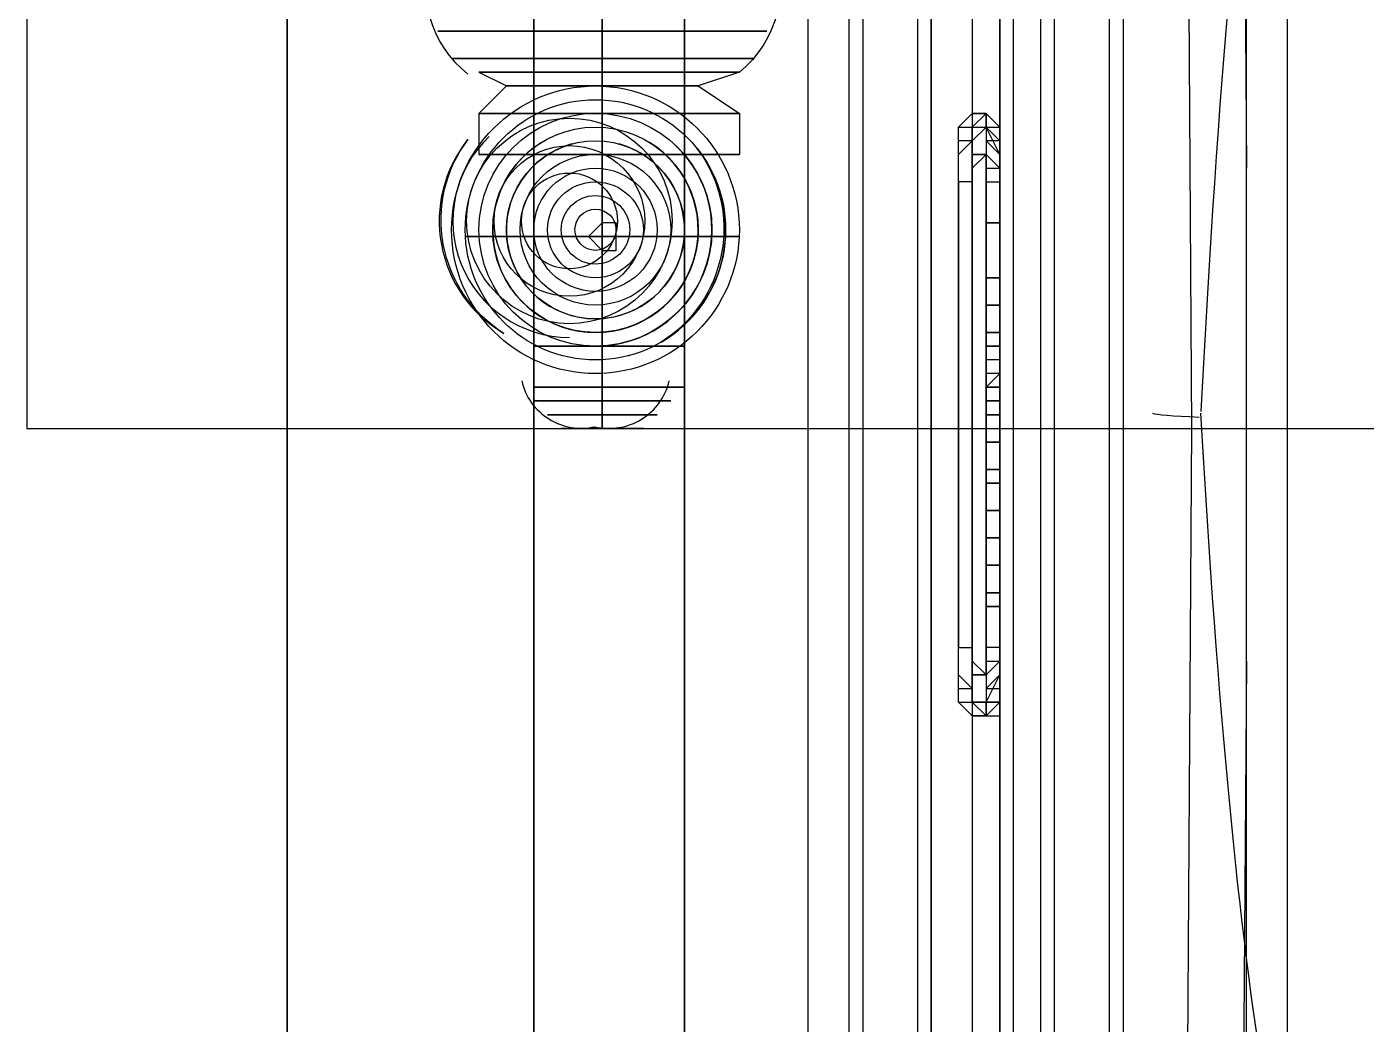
# Model space of a CAD drawing. Header units: millimetres. Extents: x -5841 to 140562, y 1006 to 102310.
# Drawn here: x 97112.9 to 97216.3, y 16303.5 to 16380.6 of the extents above; entities that cross this region are included whole.
import ezdxf

# ---------------------------------------------------------------- set-up
doc = ezdxf.new("R2010")
doc.units = ezdxf.units.MM
doc.header["$LTSCALE"] = 10
for name, color, linetype, true_color in [('PDF18_1-Base-01', 7, 'Continuous', 0xddc16e), ('PDF18_1-Cab_Back-01', 7, 'Continuous', 0xddc16e), ('PDF18_1-Cab_IComp-01', 7, 'Continuous', 0xddc16e)]:
    doc.layers.add(name, color=color, linetype=linetype, true_color=true_color)
doc.layers.add('PDF18_1-EeAa_3D-01', color=7, linetype='Continuous')
doc.layers.add('PDF18_1-Electrical_App-01', color=7, linetype='Continuous')

msp = doc.modelspace()

# ---------------------------------------------------------------- linework, layer by layer
at = {"layer": 'PDF18_1-Base-01', "lineweight": 25}
msp.add_lwpolyline([(97636.71746, 16016.18365), (97636.71746, 16877.64517), (97152.01306, 16877.64517), (97152.01306, 16016.18365)], close=True, dxfattribs=at)
at = {"layer": 'PDF18_1-Cab_Back-01', "lineweight": 25}
for points in [[(97152.01306, 16877.64517), (97152.01306, 16016.18365), (97132.96355, 16016.18365), (97132.96355, 16877.64517), (97132.96355, 16016.18365), (97152.01306, 16016.18365), (97132.96355, 16016.18365), (97152.01306, 16016.18365), (97152.01306, 16877.64517)], [(97152.01306, 16877.64517), (97152.01306, 16016.18365), (97132.96355, 16016.18365), (97132.96355, 16877.64517), (97132.96355, 16016.18365), (97152.01306, 16016.18365), (97152.01306, 16877.64517)], [(97132.96355, 16877.64517), (97132.96355, 16016.18365), (97152.01306, 16016.18365), (97132.96355, 16016.18365), (97132.96355, 16877.64517), (97132.96355, 16016.18365)]]:
    msp.add_lwpolyline(points, dxfattribs=at)
at = {"layer": 'PDF18_1-Cab_IComp-01', "lineweight": 25}
for points in [[(97152.01306, 16877.64517), (97636.71746, 16877.64517), (97636.71746, 16016.18365), (97152.01306, 16016.18365)], [(97152.01306, 16016.18365), (97636.71746, 16016.18365), (97636.71746, 16877.64517), (97152.01306, 16877.64517), (97152.01306, 16016.18365), (97636.71746, 16016.18365)], [(97152.01306, 16877.64517), (97152.01306, 16016.18365), (97152.01306, 16877.64517), (97636.71746, 16877.64517), (97636.71746, 16016.18365), (97152.01306, 16016.18365)], [(97152.01306, 16016.18365), (97636.71746, 16016.18365), (97636.71746, 16877.64517), (97152.01306, 16877.64517), (97152.01306, 16016.18365), (97636.71746, 16016.18365)]]:
    msp.add_lwpolyline(points, close=True, dxfattribs=at)
msp.add_lwpolyline([(97152.01306, 16877.64517), (97152.01306, 16016.18365), (97152.01306, 16877.64517)], dxfattribs=at)
at = {"layer": 'PDF18_1-EeAa_3D-01', "lineweight": 25}
for points in [[(97163.65444, 16729.48225), (97163.65444, 16164.34656)], [(97593.32689, 16537.92877), (97173.17919, 16537.92877), (97173.17919, 16164.34656), (97593.32689, 16164.34656)], [(97185.87887, 16178.10455), (97187.99549, 16178.10455), (97187.99549, 16525.22909), (97185.87887, 16525.22909)], [(97201.75347, 16516.76264), (97202.81178, 16349.55021), (97201.75347, 16185.51269), (97192.22871, 16179.16285), (97192.22871, 16524.17078)], [(97182.70395, 16179.16285), (97182.70395, 16523.11248), (97181.64565, 16523.11248), (97181.64565, 16179.16285)], [(97196.46194, 16183.39608), (97196.46194, 16518.87925), (97189.05379, 16518.87925), (97187.99549, 16518.87925), (97182.70395, 16523.11248), (97182.70395, 16179.16285), (97187.99549, 16183.39608), (97189.05379, 16183.39608)], [(97189.05379, 16183.39608), (97189.05379, 16518.87925), (97187.99549, 16518.87925), (97187.99549, 16183.39608)], [(97207.045, 16191.86253), (97207.045, 16510.4128), (97197.52024, 16517.82094), (97197.52024, 16184.45439)], [(97157.3046, 16377.06618), (97157.3046, 16381.2994), (97157.3046, 16386.59093), (97157.3046, 16381.2994)], [(97144.60492, 16380.2411), (97146.72153, 16380.2411), (97150.95476, 16380.2411), (97157.3046, 16380.2411), (97163.65444, 16380.2411), (97168.94597, 16380.2411), (97170.00427, 16380.2411), (97168.94597, 16380.2411), (97163.65444, 16380.2411), (97157.3046, 16380.2411), (97150.95476, 16380.2411), (97146.72153, 16380.2411)], [(97145.66322, 16378.12448), (97147.77984, 16378.12448), (97152.01306, 16378.12448), (97157.3046, 16378.12448), (97163.65444, 16378.12448), (97167.88766, 16378.12448), (97168.94597, 16378.12448), (97167.88766, 16378.12448), (97163.65444, 16378.12448), (97157.3046, 16378.12448), (97152.01306, 16378.12448), (97147.77984, 16378.12448)], [(97167.88766, 16377.06618), (97166.82935, 16377.06618), (97162.59613, 16377.06618), (97157.3046, 16377.06618), (97152.01306, 16377.06618), (97148.83814, 16377.06618), (97147.77984, 16377.06618), (97148.83814, 16377.06618), (97152.01306, 16377.06618), (97157.3046, 16377.06618), (97162.59613, 16377.06618), (97166.82935, 16377.06618)], [(97157.3046, 16376.00787), (97157.3046, 16377.06618)], [(97164.71274, 16376.00787), (97162.59613, 16376.00787), (97157.3046, 16376.00787), (97152.01306, 16376.00787), (97149.89645, 16376.00787), (97152.01306, 16376.00787), (97157.3046, 16376.00787), (97162.59613, 16376.00787)], [(97157.3046, 16373.89126), (97157.3046, 16376.00787)], [(97157.3046, 16374.94956), (97157.3046, 16371.77464), (97157.3046, 16373.89126), (97157.3046, 16372.83295), (97157.3046, 16370.71634), (97157.3046, 16364.3665), (97162.59613, 16364.3665), (97166.82935, 16364.3665), (97167.88766, 16364.3665), (97166.82935, 16364.3665), (97163.65444, 16364.3665), (97166.82935, 16364.3665), (97165.77105, 16364.3665), (97164.71274, 16364.3665), (97161.53782, 16364.3665), (97157.3046, 16364.3665), (97157.3046, 16368.59972), (97157.3046, 16371.77464), (97157.3046, 16372.83295)], [(97167.88766, 16373.89126), (97165.77105, 16373.89126), (97162.59613, 16373.89126), (97157.3046, 16373.89126), (97153.07137, 16373.89126), (97148.83814, 16373.89126), (97147.77984, 16373.89126), (97148.83814, 16373.89126), (97153.07137, 16373.89126), (97157.3046, 16373.89126), (97162.59613, 16373.89126), (97165.77105, 16373.89126)], [(97157.3046, 16370.71634), (97157.3046, 16373.89126)], [(97185.87887, 16368.59972), (97184.82057, 16368.59972), (97184.82057, 16370.71634), (97184.82057, 16372.83295), (97185.87887, 16373.89126), (97186.93718, 16373.89126), (97185.87887, 16373.89126), (97185.87887, 16372.83295), (97185.87887, 16370.71634), (97185.87887, 16368.59972), (97185.87887, 16370.71634), (97185.87887, 16371.77464), (97186.93718, 16372.83295), (97187.99549, 16371.77464), (97187.99549, 16370.71634), (97187.99549, 16368.59972), (97187.99549, 16332.6173), (97187.99549, 16330.50069), (97187.99549, 16328.38407), (97186.93718, 16328.38407), (97185.87887, 16328.38407), (97185.87887, 16330.50069), (97185.87887, 16332.6173)], [(97187.99549, 16368.59972), (97187.99549, 16370.71634), (97187.99549, 16372.83295), (97186.93718, 16373.89126), (97185.87887, 16372.83295), (97185.87887, 16370.71634), (97185.87887, 16368.59972), (97185.87887, 16332.6173), (97185.87887, 16330.50069), (97185.87887, 16328.38407), (97186.93718, 16327.32577), (97187.99549, 16328.38407), (97187.99549, 16330.50069), (97187.99549, 16332.6173)], [(97185.87887, 16332.6173), (97185.87887, 16330.50069), (97185.87887, 16328.38407), (97185.87887, 16327.32577), (97184.82057, 16328.38407), (97184.82057, 16330.50069), (97184.82057, 16332.6173), (97185.87887, 16332.6173), (97185.87887, 16368.59972), (97185.87887, 16370.71634), (97185.87887, 16371.77464), (97185.87887, 16372.83295), (97186.93718, 16372.83295), (97186.93718, 16371.77464), (97186.93718, 16370.71634), (97186.93718, 16368.59972), (97186.93718, 16332.6173), (97186.93718, 16330.50069), (97186.93718, 16329.44238), (97186.93718, 16328.38407), (97185.87887, 16328.38407), (97185.87887, 16329.44238), (97184.82057, 16330.50069), (97184.82057, 16332.6173), (97184.82057, 16368.59972), (97184.82057, 16370.71634), (97185.87887, 16371.77464), (97185.87887, 16372.83295), (97186.93718, 16372.83295), (97186.93718, 16371.77464), (97186.93718, 16370.71634), (97186.93718, 16368.59972), (97186.93718, 16332.6173), (97186.93718, 16330.50069), (97186.93718, 16329.44238), (97186.93718, 16328.38407), (97185.87887, 16328.38407), (97185.87887, 16329.44238), (97185.87887, 16330.50069)], [(97167.88766, 16370.71634), (97165.77105, 16370.71634), (97162.59613, 16370.71634), (97157.3046, 16370.71634), (97153.07137, 16370.71634), (97148.83814, 16370.71634), (97147.77984, 16370.71634), (97148.83814, 16370.71634), (97153.07137, 16370.71634), (97157.3046, 16370.71634), (97162.59613, 16370.71634), (97165.77105, 16370.71634)], [(97157.3046, 16370.71634), (97163.65444, 16370.71634), (97164.71274, 16370.71634), (97165.77105, 16370.71634), (97164.71274, 16370.71634), (97163.65444, 16370.71634), (97162.59613, 16370.71634), (97161.53782, 16370.71634), (97160.47952, 16370.71634), (97159.42121, 16370.71634), (97158.3629, 16370.71634), (97157.3046, 16370.71634), (97156.24629, 16370.71634), (97155.18798, 16370.71634), (97154.12968, 16370.71634), (97153.07137, 16370.71634), (97152.01306, 16370.71634), (97150.95476, 16370.71634), (97149.89645, 16370.71634), (97148.83814, 16370.71634), (97149.89645, 16370.71634), (97150.95476, 16370.71634)], [(97185.87887, 16370.71634), (97185.87887, 16369.65803), (97185.87887, 16368.59972), (97185.87887, 16369.65803), (97185.87887, 16370.71634), (97186.93718, 16370.71634)], [(97187.99549, 16368.59972), (97187.99549, 16369.65803), (97186.93718, 16370.71634), (97185.87887, 16369.65803), (97185.87887, 16368.59972), (97185.87887, 16332.6173), (97185.87887, 16331.55899), (97186.93718, 16330.50069), (97187.99549, 16331.55899), (97187.99549, 16332.6173)], [(97186.93718, 16368.59972), (97186.93718, 16369.65803), (97186.93718, 16370.71634), (97186.93718, 16369.65803)], [(97185.87887, 16332.6173), (97185.87887, 16368.59972), (97184.82057, 16368.59972), (97184.82057, 16332.6173)], [(97157.3046, 16365.4248), (97156.24629, 16364.3665), (97157.3046, 16363.30819), (97158.3629, 16363.30819), (97158.3629, 16364.3665), (97158.3629, 16365.4248)], [(97186.93718, 16361.19158), (97186.93718, 16365.4248), (97187.99549, 16365.4248), (97187.99549, 16361.19158)], [(97186.93718, 16363.30819), (97186.93718, 16364.3665), (97186.93718, 16363.30819), (97186.93718, 16364.3665), (97186.93718, 16365.4248), (97186.93718, 16361.19158), (97186.93718, 16365.4248), (97186.93718, 16364.3665), (97186.93718, 16363.30819), (97186.93718, 16364.3665)], [(97146.72153, 16364.3665), (97147.77984, 16364.3665), (97149.89645, 16364.3665)], [(97148.83814, 16364.3665), (97150.95476, 16364.3665), (97148.83814, 16364.3665), (97147.77984, 16364.3665), (97149.89645, 16364.3665), (97153.07137, 16364.3665), (97157.3046, 16364.3665), (97157.3046, 16360.13327), (97157.3046, 16356.95835), (97157.3046, 16355.90004), (97157.3046, 16359.07496), (97157.3046, 16364.3665), (97152.01306, 16364.3665), (97147.77984, 16364.3665), (97146.72153, 16364.3665)], [(97167.88766, 16364.3665), (97165.77105, 16364.3665)], [(97187.99549, 16359.07496), (97186.93718, 16359.07496), (97186.93718, 16358.01666), (97186.93718, 16359.07496), (97187.99549, 16359.07496), (97186.93718, 16359.07496), (97186.93718, 16361.19158), (97187.99549, 16361.19158)], [(97186.93718, 16361.19158), (97186.93718, 16359.07496), (97186.93718, 16360.13327), (97186.93718, 16361.19158), (97186.93718, 16359.07496), (97186.93718, 16358.01666), (97186.93718, 16359.07496), (97186.93718, 16356.95835), (97186.93718, 16359.07496), (97186.93718, 16358.01666), (97186.93718, 16359.07496), (97186.93718, 16361.19158), (97186.93718, 16360.13327), (97186.93718, 16359.07496)], [(97157.3046, 16353.78343), (97157.3046, 16356.95835), (97157.3046, 16354.84174), (97157.3046, 16355.90004), (97157.3046, 16358.01666), (97157.3046, 16355.90004), (97157.3046, 16354.84174)], [(97157.3046, 16355.90004), (97156.24629, 16355.90004), (97155.18798, 16355.90004), (97154.12968, 16355.90004), (97153.07137, 16355.90004), (97152.01306, 16355.90004), (97153.07137, 16355.90004), (97154.12968, 16355.90004), (97155.18798, 16355.90004), (97156.24629, 16355.90004), (97157.3046, 16355.90004), (97158.3629, 16355.90004), (97159.42121, 16355.90004), (97160.47952, 16355.90004), (97161.53782, 16355.90004), (97162.59613, 16355.90004), (97163.65444, 16355.90004), (97162.59613, 16355.90004), (97161.53782, 16355.90004), (97160.47952, 16355.90004), (97159.42121, 16355.90004), (97158.3629, 16355.90004)], [(97163.65444, 16355.90004), (97161.53782, 16355.90004), (97157.3046, 16355.90004), (97153.07137, 16355.90004), (97152.01306, 16355.90004), (97153.07137, 16355.90004), (97157.3046, 16355.90004), (97161.53782, 16355.90004)], [(97157.3046, 16349.55021), (97157.3046, 16352.72513), (97157.3046, 16355.90004), (97157.3046, 16352.72513)], [(97186.93718, 16354.84174), (97186.93718, 16353.78343), (97186.93718, 16352.72513), (97186.93718, 16351.66682), (97186.93718, 16352.72513), (97186.93718, 16353.78343)], [(97163.65444, 16352.72513), (97161.53782, 16352.72513), (97157.3046, 16352.72513), (97153.07137, 16352.72513), (97152.01306, 16352.72513), (97153.07137, 16352.72513), (97157.3046, 16352.72513), (97161.53782, 16352.72513)], [(97152.01306, 16351.66682), (97154.12968, 16351.66682), (97157.3046, 16351.66682), (97161.53782, 16351.66682), (97162.59613, 16351.66682), (97161.53782, 16351.66682), (97157.3046, 16351.66682), (97154.12968, 16351.66682)], [(97153.07137, 16350.60851), (97154.12968, 16350.60851), (97157.3046, 16350.60851), (97160.47952, 16350.60851), (97161.53782, 16350.60851), (97160.47952, 16350.60851), (97157.3046, 16350.60851), (97154.12968, 16350.60851)], [(97186.93718, 16348.4919), (97186.93718, 16349.55021), (97186.93718, 16348.4919), (97187.99549, 16348.4919), (97186.93718, 16348.4919), (97186.93718, 16350.60851), (97187.99549, 16350.60851), (97187.99549, 16348.4919), (97186.93718, 16348.4919), (97186.93718, 16347.43359)], [(97154.12968, 16349.55021), (97155.18798, 16349.55021), (97157.3046, 16349.55021), (97159.42121, 16349.55021), (97160.47952, 16349.55021), (97159.42121, 16349.55021), (97157.3046, 16349.55021), (97155.18798, 16349.55021)], [(97156.24629, 16349.55021), (97157.3046, 16349.55021), (97158.3629, 16349.55021), (97159.42121, 16349.55021), (97158.3629, 16349.55021), (97157.3046, 16349.55021)], [(97186.93718, 16347.43359), (97186.93718, 16348.4919), (97186.93718, 16347.43359), (97186.93718, 16348.4919)], [(97187.99549, 16343.20037), (97186.93718, 16343.20037), (97186.93718, 16342.14206), (97186.93718, 16343.20037), (97186.93718, 16345.31698), (97187.99549, 16345.31698)], [(97186.93718, 16344.25867), (97186.93718, 16345.31698), (97186.93718, 16344.25867), (97186.93718, 16343.20037), (97186.93718, 16341.08375), (97186.93718, 16343.20037), (97186.93718, 16344.25867), (97186.93718, 16345.31698)], [(97186.93718, 16337.90883), (97186.93718, 16338.96714), (97186.93718, 16337.90883), (97186.93718, 16338.96714), (97186.93718, 16340.02545), (97186.93718, 16338.96714), (97186.93718, 16337.90883), (97186.93718, 16338.96714)], [(97185.87887, 16332.6173), (97185.87887, 16331.55899), (97185.87887, 16330.50069), (97185.87887, 16331.55899)], [(97187.99549, 16332.6173), (97186.93718, 16332.6173), (97186.93718, 16330.50069), (97186.93718, 16328.38407), (97186.93718, 16327.32577), (97186.93718, 16328.38407), (97187.99549, 16330.50069)], [(97186.93718, 16330.50069), (97186.93718, 16331.55899), (97186.93718, 16332.6173), (97186.93718, 16331.55899)]]:
    msp.add_lwpolyline(points, close=True, dxfattribs=at)
for points in [[(97580.62721, 16534.75385), (97185.87887, 16534.75385), (97184.82057, 16534.75385), (97183.76226, 16534.75385), (97182.70395, 16534.75385), (97181.64565, 16535.81216), (97179.52903, 16535.81216), (97177.41242, 16536.87046), (97175.29581, 16537.92877), (97173.17919, 16537.92877), (97174.2375, 16535.81216), (97175.29581, 16534.75385), (97175.29581, 16532.63724), (97176.35411, 16531.57893), (97177.41242, 16530.52062), (97177.41242, 16529.46232), (97177.41242, 16528.40401), (97177.41242, 16174.92963), (97177.41242, 16173.87132)], [(97176.35411, 16531.57893), (97176.35411, 16171.75471)], [(97177.41242, 16528.40401), (97181.64565, 16525.22909), (97181.64565, 16178.10455), (97177.41242, 16174.92963)], [(97182.70395, 16525.22909), (97182.70395, 16178.10455)], [(97197.52024, 16179.16285), (97191.1704, 16178.10455), (97191.1704, 16524.17078), (97197.52024, 16524.17078)], [(97187.99549, 16518.87925), (97187.99549, 16183.39608)], [(97197.52024, 16518.87925), (97197.52024, 16184.45439)], [(97205.9867, 16514.64603), (97207.045, 16369.65803)], [(97210.21992, 16191.86253), (97210.21992, 16510.4128)], [(97157.3046, 16380.2411), (97157.3046, 16380.2411)], [(97157.3046, 16380.2411), (97157.3046, 16380.2411)], [(97147.77984, 16377.06618), (97149.89645, 16376.00787), (97147.77984, 16373.89126), (97147.77984, 16370.71634)], [(97157.3046, 16377.06618), (97157.3046, 16377.06618)], [(97157.3046, 16376.00787), (97157.3046, 16376.00787)], [(97157.3046, 16373.89126), (97157.3046, 16373.89126)], [(97185.87887, 16373.89126), (97185.87887, 16373.89126)], [(97186.93718, 16372.83295), (97186.93718, 16371.77464), (97187.99549, 16370.71634), (97187.99549, 16368.59972), (97187.99549, 16332.6173), (97187.99549, 16368.59972), (97187.99549, 16370.71634), (97187.99549, 16372.83295), (97186.93718, 16373.89126), (97185.87887, 16373.89126), (97185.87887, 16372.83295), (97185.87887, 16370.71634), (97185.87887, 16368.59972), (97185.87887, 16332.6173), (97185.87887, 16330.50069), (97185.87887, 16329.44238), (97185.87887, 16328.38407)], [(97186.93718, 16368.59972), (97186.93718, 16332.6173), (97186.93718, 16368.59972), (97187.99549, 16368.59972), (97187.99549, 16370.71634), (97186.93718, 16372.83295), (97186.93718, 16373.89126), (97186.93718, 16372.83295), (97186.93718, 16370.71634), (97186.93718, 16368.59972), (97186.93718, 16369.65803), (97186.93718, 16370.71634), (97185.87887, 16370.71634), (97185.87887, 16369.65803), (97185.87887, 16368.59972), (97185.87887, 16332.6173), (97185.87887, 16368.59972), (97185.87887, 16370.71634), (97185.87887, 16371.77464), (97185.87887, 16372.83295), (97186.93718, 16372.83295), (97187.99549, 16372.83295), (97187.99549, 16371.77464), (97186.93718, 16371.77464)], [(97185.87887, 16373.89126), (97185.87887, 16373.89126)], [(97185.87887, 16373.89126), (97185.87887, 16373.89126)], [(97186.93718, 16373.89126), (97186.93718, 16373.89126)], [(97186.93718, 16373.89126), (97186.93718, 16373.89126)], [(97186.93718, 16373.89126), (97186.93718, 16373.89126)], [(97186.93718, 16373.89126), (97186.93718, 16373.89126)], [(97186.93718, 16373.89126), (97186.93718, 16373.89126)], [(97184.82057, 16372.83295), (97185.87887, 16372.83295), (97185.87887, 16371.77464), (97184.82057, 16371.77464)], [(97185.87887, 16372.83295), (97185.87887, 16372.83295)], [(97185.87887, 16372.83295), (97185.87887, 16372.83295)], [(97185.87887, 16372.83295), (97185.87887, 16372.83295)], [(97186.93718, 16372.83295), (97186.93718, 16372.83295)], [(97186.93718, 16372.83295), (97186.93718, 16372.83295)], [(97186.93718, 16372.83295), (97186.93718, 16372.83295)], [(97186.93718, 16372.83295), (97186.93718, 16372.83295)], [(97186.93718, 16372.83295), (97186.93718, 16372.83295)], [(97185.87887, 16371.77464), (97185.87887, 16371.77464)], [(97186.93718, 16371.77464), (97186.93718, 16371.77464)], [(97150.95476, 16370.71634), (97150.95476, 16370.71634)], [(97157.3046, 16370.71634), (97157.3046, 16370.71634)], [(97157.3046, 16370.71634), (97157.3046, 16370.71634)], [(97163.65444, 16370.71634), (97163.65444, 16370.71634)], [(97185.87887, 16370.71634), (97185.87887, 16370.71634)], [(97185.87887, 16370.71634), (97185.87887, 16370.71634)], [(97185.87887, 16370.71634), (97185.87887, 16370.71634)], [(97186.93718, 16370.71634), (97186.93718, 16370.71634)], [(97186.93718, 16370.71634), (97186.93718, 16370.71634)], [(97186.93718, 16370.71634), (97186.93718, 16370.71634)], [(97186.93718, 16370.71634), (97186.93718, 16370.71634)], [(97186.93718, 16370.71634), (97186.93718, 16370.71634)], [(97185.87887, 16369.65803), (97185.87887, 16369.65803)], [(97186.93718, 16369.65803), (97187.99549, 16369.65803)], [(97186.93718, 16369.65803), (97186.93718, 16369.65803)], [(97184.82057, 16368.59972), (97184.82057, 16368.59972)], [(97184.82057, 16368.59972), (97184.82057, 16368.59972)], [(97185.87887, 16368.59972), (97185.87887, 16368.59972)], [(97185.87887, 16368.59972), (97185.87887, 16368.59972)], [(97185.87887, 16368.59972), (97185.87887, 16368.59972)], [(97185.87887, 16332.6173), (97185.87887, 16368.59972), (97185.87887, 16332.6173)], [(97186.93718, 16332.6173), (97186.93718, 16331.55899), (97186.93718, 16330.50069), (97185.87887, 16330.50069), (97185.87887, 16331.55899), (97185.87887, 16332.6173), (97185.87887, 16329.44238), (97185.87887, 16327.32577), (97186.93718, 16327.32577), (97187.99549, 16327.32577), (97187.99549, 16329.44238), (97187.99549, 16332.6173), (97187.99549, 16368.59972)], [(97185.87887, 16368.59972), (97185.87887, 16368.59972)], [(97185.87887, 16368.59972), (97185.87887, 16368.59972)], [(97185.87887, 16368.59972), (97185.87887, 16368.59972)], [(97185.87887, 16368.59972), (97185.87887, 16368.59972)], [(97185.87887, 16368.59972), (97185.87887, 16368.59972)], [(97186.93718, 16368.59972), (97186.93718, 16368.59972)], [(97186.93718, 16368.59972), (97186.93718, 16368.59972)], [(97186.93718, 16332.6173), (97186.93718, 16368.59972), (97186.93718, 16332.6173)], [(97186.93718, 16368.59972), (97186.93718, 16368.59972)], [(97186.93718, 16368.59972), (97186.93718, 16368.59972)], [(97186.93718, 16368.59972), (97186.93718, 16368.59972)], [(97186.93718, 16368.59972), (97186.93718, 16368.59972)], [(97186.93718, 16368.59972), (97186.93718, 16368.59972)], [(97187.99549, 16368.59972), (97187.99549, 16368.59972)], [(97187.99549, 16368.59972), (97187.99549, 16368.59972)], [(97187.99549, 16368.59972), (97187.99549, 16368.59972)], [(97187.99549, 16368.59972), (97187.99549, 16368.59972)], [(97186.93718, 16355.90004), (97186.93718, 16365.4248), (97186.93718, 16355.90004)], [(97187.99549, 16365.4248), (97186.93718, 16365.4248), (97186.93718, 16364.3665), (97186.93718, 16365.4248)], [(97187.99549, 16365.4248), (97186.93718, 16365.4248), (97187.99549, 16365.4248)], [(97186.93718, 16365.4248), (97186.93718, 16365.4248)], [(97186.93718, 16365.4248), (97186.93718, 16365.4248)], [(97186.93718, 16365.4248), (97186.93718, 16365.4248)], [(97186.93718, 16365.4248), (97186.93718, 16365.4248)], [(97187.99549, 16355.90004), (97187.99549, 16365.4248), (97187.99549, 16355.90004)], [(97187.99549, 16365.4248), (97187.99549, 16365.4248)], [(97187.99549, 16365.4248), (97187.99549, 16365.4248)], [(97157.3046, 16364.3665), (97157.3046, 16364.3665)], [(97157.3046, 16364.3665), (97157.3046, 16364.3665)], [(97157.3046, 16364.3665), (97157.3046, 16364.3665)], [(97157.3046, 16364.3665), (97157.3046, 16364.3665)], [(97186.93718, 16364.3665), (97186.93718, 16363.30819), (97186.93718, 16364.3665)], [(97186.93718, 16364.3665), (97186.93718, 16364.3665)], [(97186.93718, 16364.3665), (97186.93718, 16364.3665)], [(97186.93718, 16364.3665), (97186.93718, 16364.3665)], [(97186.93718, 16364.3665), (97186.93718, 16364.3665)], [(97186.93718, 16364.3665), (97186.93718, 16364.3665)], [(97186.93718, 16363.30819), (97186.93718, 16363.30819)], [(97186.93718, 16363.30819), (97186.93718, 16363.30819)], [(97186.93718, 16363.30819), (97186.93718, 16363.30819)], [(97186.93718, 16363.30819), (97186.93718, 16363.30819)], [(97186.93718, 16361.19158), (97186.93718, 16362.24988), (97186.93718, 16361.19158)], [(97186.93718, 16362.24988), (97186.93718, 16361.19158), (97186.93718, 16362.24988)], [(97186.93718, 16362.24988), (97186.93718, 16362.24988)], [(97186.93718, 16362.24988), (97186.93718, 16362.24988)], [(97187.99549, 16361.19158), (97186.93718, 16361.19158), (97187.99549, 16361.19158)], [(97186.93718, 16361.19158), (97186.93718, 16361.19158)], [(97186.93718, 16361.19158), (97186.93718, 16361.19158)], [(97186.93718, 16361.19158), (97186.93718, 16361.19158)], [(97186.93718, 16361.19158), (97186.93718, 16361.19158)], [(97186.93718, 16361.19158), (97186.93718, 16361.19158)], [(97186.93718, 16361.19158), (97186.93718, 16361.19158)], [(97186.93718, 16361.19158), (97186.93718, 16361.19158)], [(97186.93718, 16361.19158), (97186.93718, 16361.19158)], [(97186.93718, 16361.19158), (97186.93718, 16361.19158)], [(97186.93718, 16361.19158), (97186.93718, 16361.19158)], [(97186.93718, 16361.19158), (97186.93718, 16361.19158)], [(97187.99549, 16361.19158), (97187.99549, 16361.19158)], [(97187.99549, 16361.19158), (97187.99549, 16361.19158)], [(97157.3046, 16360.13327), (97157.3046, 16360.13327)], [(97186.93718, 16360.13327), (97186.93718, 16360.13327)], [(97186.93718, 16360.13327), (97186.93718, 16360.13327)], [(97186.93718, 16356.95835), (97187.99549, 16356.95835), (97186.93718, 16356.95835), (97186.93718, 16359.07496), (97187.99549, 16359.07496), (97187.99549, 16356.95835)], [(97186.93718, 16358.01666), (97186.93718, 16359.07496), (97186.93718, 16358.01666)], [(97186.93718, 16359.07496), (97186.93718, 16359.07496)], [(97186.93718, 16359.07496), (97186.93718, 16359.07496)], [(97186.93718, 16359.07496), (97186.93718, 16359.07496)], [(97186.93718, 16359.07496), (97186.93718, 16359.07496)], [(97186.93718, 16359.07496), (97186.93718, 16359.07496)], [(97186.93718, 16359.07496), (97186.93718, 16359.07496)], [(97186.93718, 16359.07496), (97186.93718, 16359.07496)], [(97186.93718, 16359.07496), (97186.93718, 16359.07496)], [(97186.93718, 16359.07496), (97186.93718, 16359.07496)], [(97187.99549, 16359.07496), (97187.99549, 16359.07496)], [(97187.99549, 16359.07496), (97187.99549, 16359.07496)], [(97157.3046, 16358.01666), (97157.3046, 16358.01666)], [(97186.93718, 16358.01666), (97186.93718, 16358.01666)], [(97186.93718, 16358.01666), (97186.93718, 16358.01666)], [(97186.93718, 16358.01666), (97186.93718, 16358.01666)], [(97157.3046, 16356.95835), (97157.3046, 16356.95835)], [(97157.3046, 16356.95835), (97157.3046, 16356.95835)], [(97186.93718, 16356.95835), (97186.93718, 16356.95835)], [(97186.93718, 16356.95835), (97186.93718, 16356.95835)], [(97186.93718, 16356.95835), (97186.93718, 16356.95835)], [(97186.93718, 16356.95835), (97186.93718, 16356.95835)], [(97187.99549, 16356.95835), (97187.99549, 16356.95835)], [(97152.01306, 16355.90004), (97152.01306, 16352.72513)], [(97157.3046, 16355.90004), (97157.3046, 16355.90004)], [(97157.3046, 16355.90004), (97157.3046, 16355.90004)], [(97163.65444, 16355.90004), (97163.65444, 16352.72513)], [(97186.93718, 16355.90004), (97187.99549, 16355.90004), (97186.93718, 16355.90004)], [(97187.99549, 16355.90004), (97186.93718, 16355.90004), (97187.99549, 16355.90004)], [(97186.93718, 16355.90004), (97186.93718, 16355.90004)], [(97186.93718, 16355.90004), (97186.93718, 16346.37529), (97186.93718, 16355.90004)], [(97186.93718, 16355.90004), (97186.93718, 16355.90004)], [(97186.93718, 16355.90004), (97186.93718, 16355.90004)], [(97186.93718, 16355.90004), (97186.93718, 16355.90004)], [(97187.99549, 16355.90004), (97187.99549, 16355.90004)], [(97187.99549, 16355.90004), (97187.99549, 16346.37529), (97187.99549, 16355.90004)], [(97187.99549, 16355.90004), (97187.99549, 16355.90004)], [(97187.99549, 16355.90004), (97187.99549, 16355.90004)], [(97187.99549, 16355.90004), (97187.99549, 16355.90004)], [(97187.99549, 16353.78343), (97187.99549, 16354.84174), (97186.93718, 16354.84174), (97186.93718, 16353.78343)], [(97187.99549, 16354.84174), (97186.93718, 16354.84174)], [(97186.93718, 16354.84174), (97186.93718, 16354.84174)], [(97187.99549, 16354.84174), (97187.99549, 16354.84174)], [(97157.3046, 16353.78343), (97157.3046, 16353.78343)], [(97157.3046, 16353.78343), (97157.3046, 16353.78343)], [(97187.99549, 16352.72513), (97186.93718, 16352.72513), (97187.99549, 16353.78343), (97186.93718, 16353.78343), (97186.93718, 16352.72513)], [(97186.93718, 16353.78343), (97186.93718, 16353.78343)], [(97186.93718, 16353.78343), (97186.93718, 16353.78343)], [(97186.93718, 16353.78343), (97186.93718, 16353.78343)], [(97187.99549, 16353.78343), (97187.99549, 16353.78343)], [(97157.3046, 16352.72513), (97157.3046, 16352.72513)], [(97186.93718, 16351.66682), (97186.93718, 16352.72513), (97187.99549, 16352.72513), (97187.99549, 16351.66682)], [(97186.93718, 16352.72513), (97186.93718, 16352.72513)], [(97186.93718, 16352.72513), (97186.93718, 16352.72513)], [(97186.93718, 16352.72513), (97186.93718, 16352.72513)], [(97187.99549, 16352.72513), (97187.99549, 16352.72513)], [(97187.99549, 16351.66682), (97186.93718, 16351.66682), (97187.99549, 16351.66682)], [(97186.93718, 16351.66682), (97186.93718, 16351.66682)], [(97186.93718, 16351.66682), (97186.93718, 16351.66682)], [(97186.93718, 16351.66682), (97186.93718, 16351.66682)], [(97186.93718, 16351.66682), (97186.93718, 16351.66682)], [(97186.93718, 16351.66682), (97186.93718, 16351.66682)], [(97187.99549, 16351.66682), (97187.99549, 16351.66682)], [(97187.99549, 16350.60851), (97186.93718, 16350.60851), (97186.93718, 16349.55021), (97186.93718, 16350.60851), (97186.93718, 16347.43359), (97186.93718, 16350.60851), (97186.93718, 16349.55021), (97186.93718, 16350.60851)], [(97186.93718, 16350.60851), (97186.93718, 16350.60851)], [(97186.93718, 16350.60851), (97186.93718, 16350.60851)], [(97186.93718, 16350.60851), (97186.93718, 16350.60851)], [(97186.93718, 16350.60851), (97186.93718, 16350.60851)], [(97187.99549, 16350.60851), (97187.99549, 16350.60851)], [(97157.3046, 16349.55021), (97157.3046, 16349.55021)], [(97157.3046, 16349.55021), (97157.3046, 16349.55021)], [(97186.93718, 16348.4919), (97186.93718, 16349.55021), (97186.93718, 16348.4919)], [(97186.93718, 16349.55021), (97186.93718, 16349.55021)], [(97186.93718, 16349.55021), (97186.93718, 16349.55021)], [(97186.93718, 16349.55021), (97186.93718, 16349.55021)], [(97202.81178, 16349.55021), (97202.81178, 16349.55021)], [(97205.9867, 16349.55021), (97205.9867, 16349.55021)], [(97186.93718, 16346.37529), (97187.99549, 16346.37529), (97186.93718, 16346.37529), (97186.93718, 16348.4919), (97187.99549, 16348.4919), (97187.99549, 16346.37529)], [(97186.93718, 16347.43359), (97186.93718, 16348.4919), (97186.93718, 16347.43359)], [(97186.93718, 16348.4919), (97186.93718, 16348.4919)], [(97186.93718, 16348.4919), (97186.93718, 16348.4919)], [(97186.93718, 16348.4919), (97186.93718, 16348.4919)], [(97186.93718, 16348.4919), (97186.93718, 16348.4919)], [(97186.93718, 16348.4919), (97186.93718, 16348.4919)], [(97186.93718, 16348.4919), (97186.93718, 16348.4919)], [(97187.99549, 16348.4919), (97187.99549, 16348.4919)], [(97187.99549, 16348.4919), (97187.99549, 16348.4919)], [(97186.93718, 16347.43359), (97186.93718, 16346.37529), (97186.93718, 16347.43359)], [(97186.93718, 16347.43359), (97186.93718, 16347.43359)], [(97186.93718, 16347.43359), (97186.93718, 16347.43359)], [(97186.93718, 16347.43359), (97186.93718, 16347.43359)], [(97186.93718, 16347.43359), (97186.93718, 16347.43359)], [(97186.93718, 16347.43359), (97186.93718, 16347.43359)], [(97186.93718, 16346.37529), (97187.99549, 16346.37529), (97186.93718, 16346.37529)], [(97186.93718, 16346.37529), (97186.93718, 16346.37529)], [(97186.93718, 16346.37529), (97186.93718, 16346.37529)], [(97186.93718, 16346.37529), (97186.93718, 16346.37529)], [(97187.99549, 16346.37529), (97187.99549, 16346.37529)], [(97187.99549, 16346.37529), (97187.99549, 16346.37529)], [(97186.93718, 16335.79222), (97186.93718, 16345.31698), (97186.93718, 16335.79222)], [(97187.99549, 16345.31698), (97186.93718, 16345.31698), (97186.93718, 16344.25867), (97186.93718, 16345.31698)], [(97187.99549, 16345.31698), (97186.93718, 16345.31698), (97187.99549, 16345.31698)], [(97186.93718, 16345.31698), (97186.93718, 16345.31698)], [(97186.93718, 16345.31698), (97186.93718, 16345.31698)], [(97186.93718, 16345.31698), (97186.93718, 16345.31698)], [(97186.93718, 16345.31698), (97186.93718, 16345.31698)], [(97187.99549, 16335.79222), (97187.99549, 16345.31698), (97187.99549, 16335.79222)], [(97187.99549, 16345.31698), (97187.99549, 16345.31698)], [(97187.99549, 16345.31698), (97187.99549, 16345.31698)], [(97186.93718, 16344.25867), (97186.93718, 16344.25867)], [(97186.93718, 16344.25867), (97186.93718, 16344.25867)], [(97186.93718, 16344.25867), (97186.93718, 16344.25867)], [(97186.93718, 16344.25867), (97186.93718, 16344.25867)], [(97186.93718, 16344.25867), (97186.93718, 16344.25867)], [(97186.93718, 16344.25867), (97186.93718, 16344.25867)], [(97186.93718, 16343.20037), (97186.93718, 16342.14206), (97186.93718, 16343.20037)], [(97186.93718, 16342.14206), (97186.93718, 16343.20037), (97186.93718, 16342.14206)], [(97186.93718, 16341.08375), (97187.99549, 16341.08375), (97186.93718, 16341.08375), (97186.93718, 16343.20037), (97187.99549, 16343.20037), (97187.99549, 16341.08375)], [(97186.93718, 16342.14206), (97186.93718, 16343.20037), (97186.93718, 16342.14206)], [(97187.99549, 16343.20037), (97186.93718, 16343.20037), (97187.99549, 16343.20037)], [(97186.93718, 16343.20037), (97186.93718, 16343.20037)], [(97186.93718, 16343.20037), (97186.93718, 16343.20037)], [(97186.93718, 16343.20037), (97186.93718, 16343.20037)], [(97186.93718, 16343.20037), (97186.93718, 16343.20037)], [(97186.93718, 16343.20037), (97186.93718, 16343.20037)], [(97186.93718, 16343.20037), (97186.93718, 16343.20037)], [(97186.93718, 16343.20037), (97186.93718, 16343.20037)], [(97187.99549, 16343.20037), (97187.99549, 16343.20037)], [(97187.99549, 16343.20037), (97187.99549, 16343.20037)], [(97186.93718, 16342.14206), (97186.93718, 16342.14206)], [(97186.93718, 16342.14206), (97186.93718, 16342.14206)], [(97186.93718, 16341.08375), (97186.93718, 16341.08375)], [(97186.93718, 16341.08375), (97186.93718, 16341.08375)], [(97186.93718, 16341.08375), (97186.93718, 16341.08375)], [(97186.93718, 16341.08375), (97186.93718, 16341.08375)], [(97187.99549, 16341.08375), (97187.99549, 16341.08375)], [(97186.93718, 16340.02545), (97186.93718, 16336.85053), (97186.93718, 16340.02545)], [(97186.93718, 16340.02545), (97186.93718, 16340.02545)], [(97186.93718, 16340.02545), (97186.93718, 16340.02545)], [(97186.93718, 16340.02545), (97186.93718, 16340.02545)], [(97186.93718, 16340.02545), (97186.93718, 16340.02545)], [(97186.93718, 16336.85053), (97187.99549, 16336.85053), (97186.93718, 16336.85053), (97186.93718, 16338.96714), (97187.99549, 16338.96714), (97187.99549, 16336.85053)], [(97187.99549, 16338.96714), (97186.93718, 16338.96714), (97186.93718, 16337.90883), (97186.93718, 16338.96714)], [(97186.93718, 16338.96714), (97186.93718, 16338.96714)], [(97186.93718, 16338.96714), (97186.93718, 16338.96714)], [(97186.93718, 16338.96714), (97186.93718, 16338.96714)], [(97186.93718, 16338.96714), (97186.93718, 16338.96714)], [(97186.93718, 16338.96714), (97186.93718, 16338.96714)], [(97187.99549, 16338.96714), (97187.99549, 16338.96714)], [(97186.93718, 16337.90883), (97186.93718, 16337.90883)], [(97186.93718, 16337.90883), (97186.93718, 16337.90883)], [(97186.93718, 16337.90883), (97186.93718, 16337.90883)], [(97186.93718, 16337.90883), (97186.93718, 16337.90883)], [(97186.93718, 16337.90883), (97186.93718, 16337.90883)], [(97186.93718, 16336.85053), (97186.93718, 16336.85053)], [(97186.93718, 16336.85053), (97186.93718, 16336.85053)], [(97186.93718, 16336.85053), (97186.93718, 16336.85053)], [(97187.99549, 16336.85053), (97187.99549, 16336.85053)], [(97186.93718, 16335.79222), (97187.99549, 16335.79222), (97186.93718, 16335.79222)], [(97186.93718, 16335.79222), (97186.93718, 16335.79222)], [(97187.99549, 16335.79222), (97187.99549, 16335.79222)], [(97187.99549, 16335.79222), (97187.99549, 16335.79222)], [(97187.99549, 16335.79222), (97187.99549, 16335.79222)], [(97184.82057, 16332.6173), (97184.82057, 16332.6173)], [(97184.82057, 16332.6173), (97184.82057, 16332.6173)], [(97185.87887, 16332.6173), (97185.87887, 16332.6173)], [(97185.87887, 16332.6173), (97185.87887, 16332.6173)], [(97185.87887, 16332.6173), (97185.87887, 16332.6173)], [(97185.87887, 16332.6173), (97185.87887, 16332.6173)], [(97185.87887, 16332.6173), (97185.87887, 16332.6173)], [(97185.87887, 16332.6173), (97185.87887, 16332.6173)], [(97185.87887, 16332.6173), (97185.87887, 16332.6173)], [(97185.87887, 16332.6173), (97185.87887, 16332.6173)], [(97186.93718, 16332.6173), (97186.93718, 16332.6173)], [(97186.93718, 16332.6173), (97186.93718, 16332.6173)], [(97187.99549, 16332.6173), (97187.99549, 16330.50069), (97186.93718, 16329.44238), (97186.93718, 16328.38407)], [(97186.93718, 16332.6173), (97186.93718, 16332.6173)], [(97186.93718, 16332.6173), (97186.93718, 16332.6173)], [(97186.93718, 16332.6173), (97186.93718, 16332.6173)], [(97186.93718, 16332.6173), (97186.93718, 16332.6173)], [(97186.93718, 16332.6173), (97186.93718, 16332.6173)], [(97187.99549, 16332.6173), (97187.99549, 16332.6173)], [(97187.99549, 16332.6173), (97187.99549, 16332.6173)], [(97187.99549, 16332.6173), (97187.99549, 16332.6173)], [(97187.99549, 16332.6173), (97187.99549, 16332.6173)], [(97185.87887, 16331.55899), (97185.87887, 16331.55899)], [(97186.93718, 16331.55899), (97187.99549, 16331.55899)], [(97186.93718, 16331.55899), (97186.93718, 16331.55899)], [(97207.045, 16331.55899), (97205.9867, 16187.62931)], [(97185.87887, 16330.50069), (97185.87887, 16330.50069)], [(97185.87887, 16330.50069), (97185.87887, 16330.50069)], [(97185.87887, 16330.50069), (97186.93718, 16330.50069), (97185.87887, 16330.50069)], [(97185.87887, 16330.50069), (97185.87887, 16330.50069)], [(97185.87887, 16330.50069), (97185.87887, 16330.50069)], [(97186.93718, 16330.50069), (97186.93718, 16330.50069)], [(97186.93718, 16330.50069), (97186.93718, 16330.50069)], [(97186.93718, 16330.50069), (97186.93718, 16330.50069)], [(97186.93718, 16330.50069), (97186.93718, 16330.50069)], [(97184.82057, 16329.44238), (97185.87887, 16329.44238)], [(97186.93718, 16329.44238), (97187.99549, 16329.44238)], [(97186.93718, 16329.44238), (97186.93718, 16329.44238)], [(97184.82057, 16328.38407), (97185.87887, 16328.38407), (97186.93718, 16328.38407), (97187.99549, 16328.38407)], [(97185.87887, 16328.38407), (97185.87887, 16328.38407)], [(97185.87887, 16328.38407), (97185.87887, 16328.38407)], [(97185.87887, 16328.38407), (97185.87887, 16328.38407)], [(97185.87887, 16328.38407), (97185.87887, 16328.38407)], [(97186.93718, 16328.38407), (97186.93718, 16328.38407)], [(97186.93718, 16328.38407), (97186.93718, 16328.38407)], [(97186.93718, 16328.38407), (97186.93718, 16328.38407)], [(97186.93718, 16328.38407), (97186.93718, 16328.38407)], [(97186.93718, 16328.38407), (97186.93718, 16328.38407)], [(97185.87887, 16327.32577), (97185.87887, 16327.32577)], [(97185.87887, 16327.32577), (97185.87887, 16327.32577)], [(97185.87887, 16327.32577), (97186.93718, 16327.32577), (97185.87887, 16327.32577)], [(97185.87887, 16327.32577), (97185.87887, 16327.32577)], [(97185.87887, 16327.32577), (97185.87887, 16327.32577)], [(97186.93718, 16327.32577), (97186.93718, 16327.32577)], [(97186.93718, 16327.32577), (97186.93718, 16327.32577)], [(97186.93718, 16327.32577), (97186.93718, 16327.32577)], [(97186.93718, 16327.32577), (97186.93718, 16327.32577)]]:
    msp.add_lwpolyline(points, dxfattribs=at)
for points in [[(97142.57098, 16391.41326, 0.741086475), (97144.12022, 16386.58297, 0.320093801), (97146.91169, 16376.93079)], [(97170.53343, 16386.98367, -0.320093719), (97167.88766, 16377.06618), (97164.71274, 16376.00787), (97167.88766, 16373.89126), (97167.88766, 16370.71634)], [(97151.08291, 16353.2119, 0.414223667), (97156.7341, 16349.67939, 0.41422361), (97162.46797, 16353.2119)]]:
    msp.add_lwpolyline(points, format="xyb", dxfattribs=at)
for points in [[(97146.928, 16371.88209, 0.458759309), (97149.69553, 16356.89391, -0.438888968)], [(97161.8396, 16356.21113, 0.458685398), (97164.6121, 16371.20302, -0.438789886)]]:
    msp.add_lwpolyline(points, format="xyb", close=True, dxfattribs=at)
for centre, radius in [((97156.77434, 16364.89675), 11.11111), ((97156.77434, 16364.89675), 11.11111), ((97156.77561, 16364.89548), 10.05408), ((97154.76057, 16365.57875), 7.93729), ((97154.76057, 16365.57875), 7.93729), ((97156.7749, 16364.8962), 8.99506), ((97156.77617, 16364.89493), 7.93802), ((97156.77617, 16364.89493), 7.93802), ((97154.76057, 16365.57875), 5.82068), ((97156.77545, 16364.89564), 6.879), ((97156.77474, 16364.89635), 5.81998), ((97154.76057, 16365.57875), 3.70407), ((97156.77601, 16364.89508), 4.76295), ((97156.77601, 16364.89508), 4.76295), ((97156.7753, 16364.8958), 3.70393), ((97156.77657, 16364.89453), 2.64689), ((97156.77585, 16364.89524), 1.58787)]:
    msp.add_circle(centre, radius, dxfattribs=at)
for centre, radius, start, end in [((97154.76057, 16365.57876), 8.99561, 133.4674499, 270.0000289), ((97156.77117, 16364.8962), 7.93269, 127.0804881, 52.9195256), ((97156.78141, 16364.89426), 7.9425, 121.7307479, 58.2692521), ((97156.77362, 16364.89692), 6.8774, 105.391998, 74.6080125), ((97156.77604, 16364.89281), 8.99276, 269.9962045, 46.5179828)]:
    msp.add_arc(centre, radius, start, end, dxfattribs=at)
for points in [[(97214.81895, 16423.98283), (97210.28829, 16427.60707), (97206.15723, 16400.87085), (97203.52049, 16350.8593)], [(97199.79828, 16350.72015), (97200.07609, 16350.61079), (97201.33213, 16350.50686), (97203.3926, 16350.42274)], [(97203.49804, 16350.71918), (97206.12791, 16304.99613), (97210.25534, 16280.55127), (97214.78656, 16283.86255)]]:
    msp.add_open_spline(points, degree=3, dxfattribs=at)
at = {"layer": 'PDF18_1-Electrical_App-01', "lineweight": 25}
for points in [[(97602.85165, 16156.93842), (97602.85165, 16736.8904), (97163.65444, 16736.8904), (97163.65444, 16156.93842)], [(97367.9076, 16349.55021), (97367.9076, 16544.27861), (97112.85572, 16544.27861), (97112.85572, 16349.55021)]]:
    msp.add_lwpolyline(points, close=True, dxfattribs=at)

doc.saveas('drawing.dxf')
